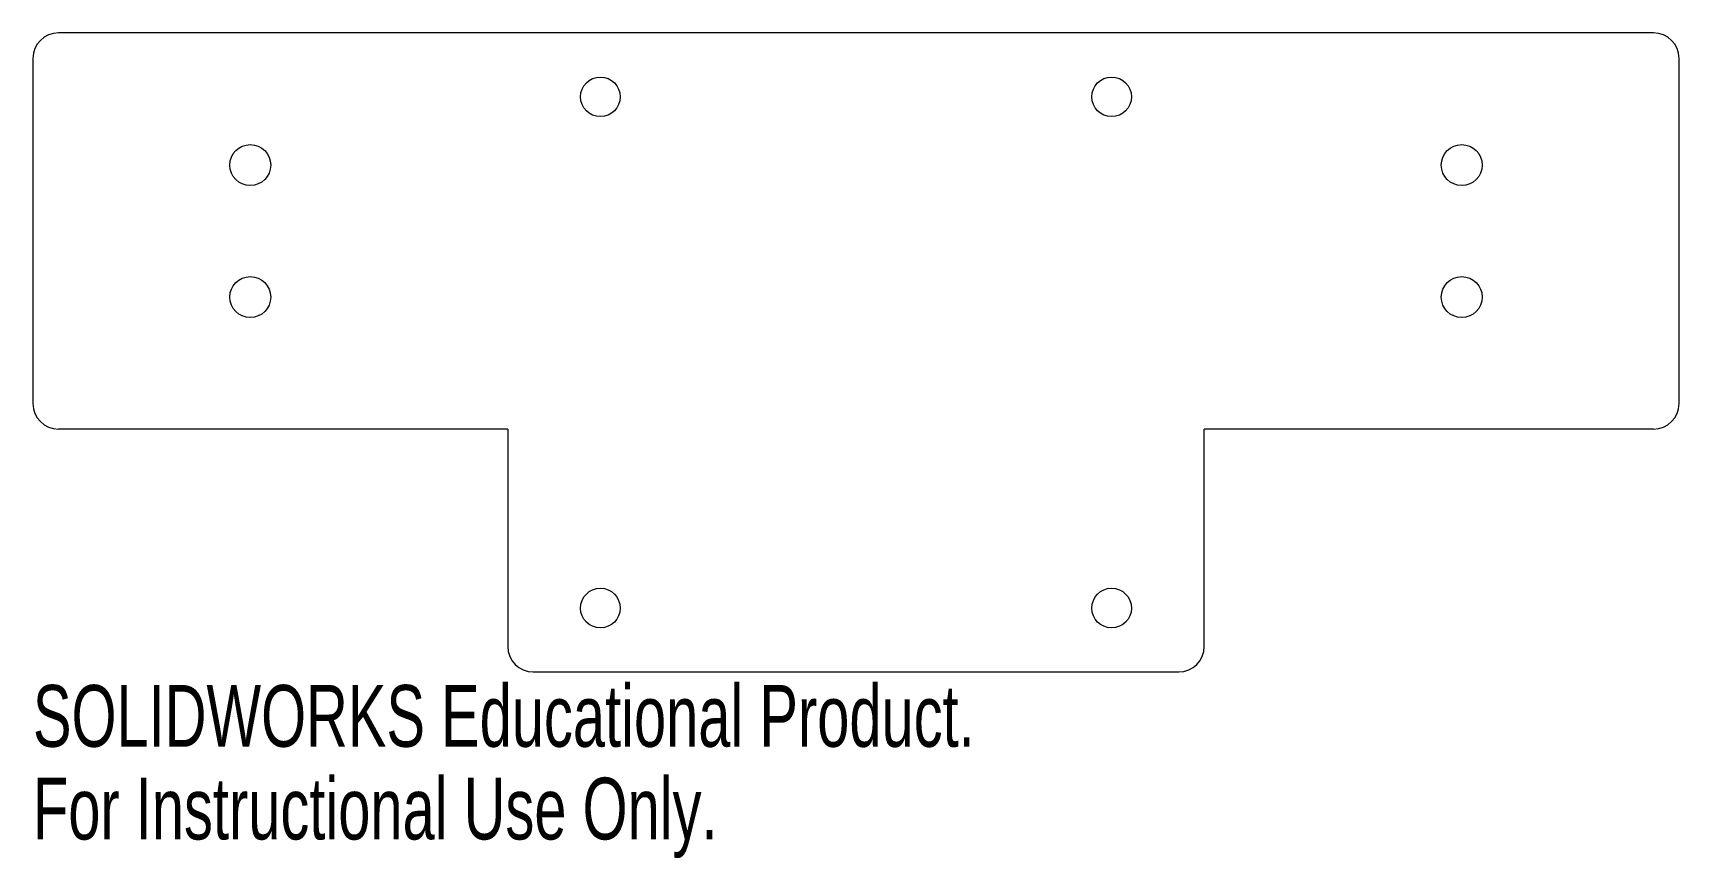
# Model space of a CAD drawing. Header units: millimetres. Extents: x -64 to 64, y -40 to 25.
import ezdxf

# ---------------------------------------------------------------- set-up
doc = ezdxf.new("R2010")
doc.units = ezdxf.units.MM
doc.styles.add('SLDTEXTSTYLE0', font='TXT', dxfattribs={"width": 0.7})

msp = doc.modelspace()

# ---------------------------------------------------------------- linework, layer by layer
at = {"color": 7, "linetype": 'Continuous', "lineweight": 15}
for p, q in [((62.39, 25), (-62.39, 25)), ((-64.39, 23), (-64.39, -4)), ((64.39, -4), (64.39, 23)), ((-27.25, -6), (-62.39, -6)), ((-27.25, -6), (-27.25, -23)), ((62.39, -6), (27.25, -6)), ((27.25, -23), (27.25, -6)), ((-25.25, -25), (25.25, -25))]:
    msp.add_line(p, q, dxfattribs=at)
for centre, radius in [((-20, 20), 1.55), ((20, 20), 1.55), ((-47.39, 14.66), 1.6), ((47.39, 14.66), 1.6), ((-47.39, 4.33), 1.6), ((47.39, 4.33), 1.6), ((-20, -20), 1.55), ((20, -20), 1.55)]:
    msp.add_circle(centre, radius, dxfattribs=at)
for centre, start, end in [((-62.39, 23), 90, 180), ((62.39, 23), 0, 90), ((-62.39, -4), 180, 270), ((62.39, -4), 270, 0), ((-25.25, -23), 180, 270), ((25.25, -23), 270, 0)]:
    msp.add_arc(centre, 2, start, end, dxfattribs=at)

# ---------------------------------------------------------------- texts
at = {"color": 7, "linetype": 'Continuous', "char_height": 4.8336, "attachment_point": 1, "style": 'SLDTEXTSTYLE0'}
for s, insert in [('SOLIDWORKS Educational Product.', (-64.39, -26.02)), ('For Instructional Use Only.', (-64.39, -33.27))]:
    msp.add_mtext(s, dxfattribs=dict(at, insert=insert))

doc.saveas('drawing.dxf')
